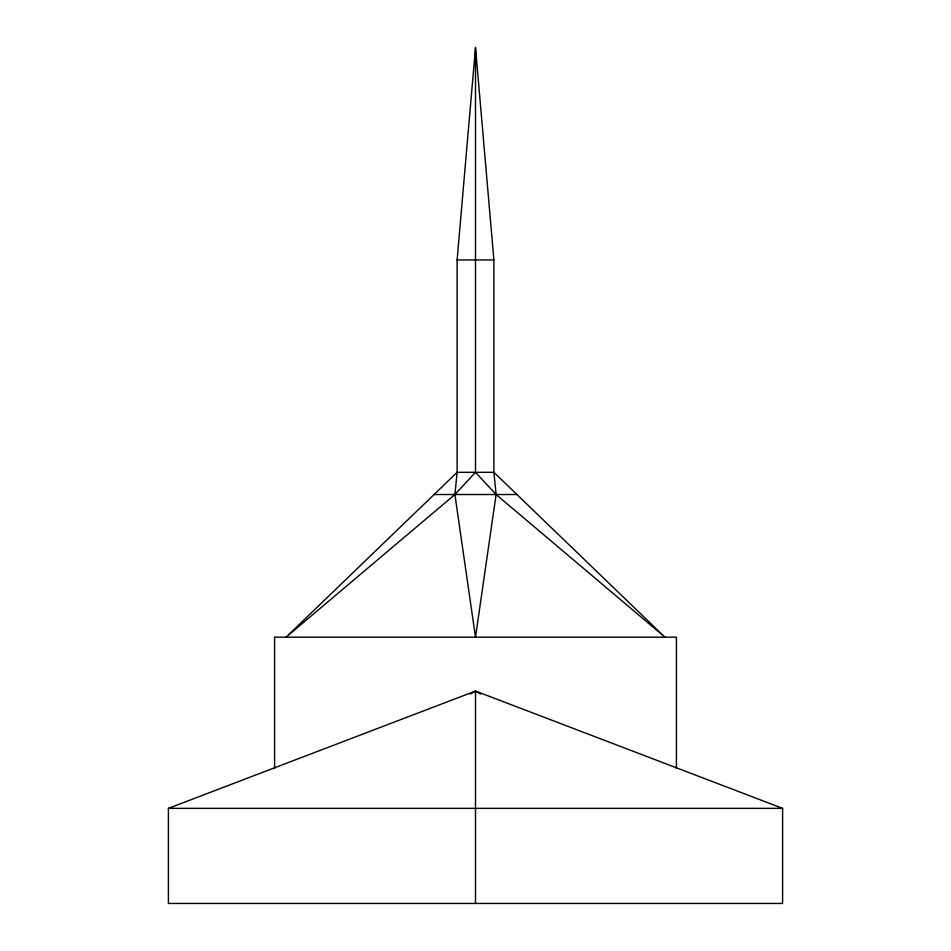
<?xml version="1.0" encoding="UTF-8"?>
<svg xmlns="http://www.w3.org/2000/svg" width="951" height="951" viewBox="0 0 951 951"><rect width="100%" height="100%" fill="white"/><g stroke="black" fill="none" stroke-linecap="round" stroke-linejoin="round"><path stroke-width="1.43" d="M457.11 259.944L475.5 47.55L493.89 259.944L493.89 472.326L496.101 494.52L475.5 637.17L454.899 494.52L457.11 472.326L457.11 259.944L493.89 259.944M475.5 472.326L454.899 494.52L286.073 637.17L457.11 472.326L493.89 472.326L664.927 637.17L496.101 494.52L475.5 472.326L475.5 47.55M470.376 694.052L475.5 691.056L782.602 808.35L782.602 903.45L168.398 903.45L168.398 808.35L475.5 691.056L480.624 694.052M434.286 494.52L516.714 494.52M168.398 808.35L782.602 808.35M676.411 768.503L676.411 637.17L274.589 637.17L274.589 768.503M475.5 691.056L475.5 903.45"/></g></svg>
